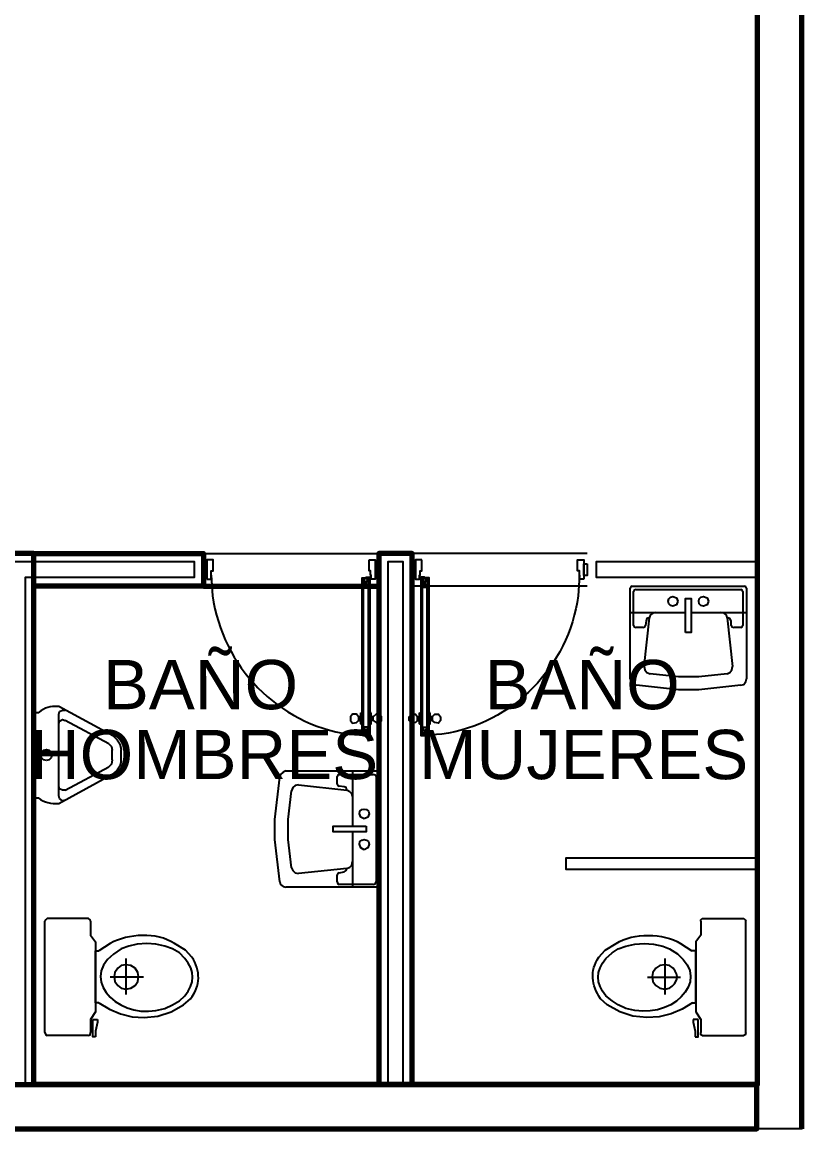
# Model space of a CAD drawing. Header units: millimetres. Extents: x -3 to 3438, y -2371 to 140.
# Drawn here: x 1256.39 to 1265.28, y -43.59 to -30.96 of the extents above; entities that cross this region are included whole.
import ezdxf

# ---------------------------------------------------------------- set-up
doc = ezdxf.new("R2010")
doc.units = ezdxf.units.MM
for name, color, linetype in [('1- muro 1', 8, 'Continuous'), ('1- muro de carga', 5, 'Continuous'), ('1- tex', 81, 'Continuous'), ('2- sanitarios', 2, 'Continuous'), ('PUERTAS', 2, 'Continuous')]:
    doc.layers.add(name, color=color, linetype=linetype)
doc.layers.add('2', color=223, linetype='Continuous', lineweight=5)
doc.styles.add('ALA', font='arial.ttf')

msp = doc.modelspace()

# ---------------------------------------------------------------- linework, layer by layer
at = {"layer": '1- muro 1', "lineweight": 70}
for points in [[(1239.64, -43.081), (1264.774, -43.081), (1264.774, 6.437)], [(1265.28, -43.587), (1265.28, 6.437)], [(1250.643, -33.263), (1250.272, -33.263), (1250.272, -37.394), (1256.149, -37.394), (1256.149, -43.081), (1253.897, -43.081), (1253.897, -39.392), (1253.518, -39.392), (1253.518, -43.081), (1250.272, -43.081), (1250.272, -43.587), (1264.766, -43.587), (1264.766, -43.081), (1256.52, -43.081), (1256.52, -37.023), (1250.643, -37.023), (1250.643, -33.263)], [(1256.52, -37.023), (1258.455, -37.023), (1258.455, -37.394), (1256.52, -37.394)], [(1260.833, -43.081), (1260.833, -37.023), (1260.453, -37.023), (1260.453, -43.081)], [(1258.455, -37.394), (1260.453, -37.394)]]:
    msp.add_lwpolyline(points, dxfattribs=at)
at = {"layer": '1- muro de carga'}
for points in [[(1256.425, -43.081), (1256.425, -37.291), (1258.352, -37.291), (1258.352, -37.117), (1250.548, -37.117), (1250.548, -33.358), (1250.367, -33.358)], [(1260.73, -43.081), (1260.73, -37.117), (1260.556, -37.117), (1260.556, -43.081)], [(1264.766, -37.117), (1262.934, -37.117), (1262.934, -37.291), (1264.766, -37.291)]]:
    msp.add_lwpolyline(points, dxfattribs=at)
at = {"layer": '2', "lineweight": 25}
msp.add_lwpolyline([(1264.766, -40.498), (1262.586, -40.498), (1262.586, -40.625), (1264.766, -40.625)], dxfattribs=at)
at = {"layer": '2- sanitarios', "lineweight": 25}
for points in [[(1263.344, -37.394), (1263.329, -37.402), (1263.321, -37.418)], [(1263.321, -38.452), (1263.321, -37.418)], [(1263.344, -37.394), (1264.624, -37.394)], [(1263.384, -37.433), (1263.368, -37.441), (1263.36, -37.457)], [(1263.36, -37.844), (1263.36, -37.457)], [(1263.384, -37.433), (1264.585, -37.433)], [(1264.608, -37.457), (1264.6, -37.441), (1264.585, -37.433)], [(1264.608, -37.457), (1264.608, -37.844)], [(1264.648, -37.418), (1264.64, -37.402), (1264.624, -37.394)], [(1264.648, -37.418), (1264.648, -38.452)], [(1263.953, -37.923), (1263.953, -37.536), (1264.016, -37.536), (1264.016, -37.923), (1263.953, -37.923)], [(1263.953, -37.536), (1263.953, -37.536)], [(1263.321, -37.694), (1263.953, -37.694)], [(1263.613, -37.694), (1263.581, -37.702), (1263.55, -37.726), (1263.542, -37.757)], [(1264.016, -37.694), (1264.648, -37.694)], [(1264.474, -37.844), (1264.474, -37.789), (1264.458, -37.765), (1264.434, -37.757), (1264.427, -37.757), (1264.419, -37.726), (1264.395, -37.702), (1264.355, -37.694)], [(1263.36, -37.844), (1263.368, -37.86), (1263.384, -37.868)], [(1263.471, -37.868), (1263.384, -37.868)], [(1263.471, -37.868), (1263.487, -37.86), (1263.495, -37.844)], [(1263.479, -38.31), (1263.542, -37.757)], [(1263.542, -37.757), (1263.534, -37.757), (1263.51, -37.765), (1263.502, -37.789), (1263.495, -37.844)], [(1264.427, -37.757), (1264.49, -38.31)], [(1264.474, -37.844), (1264.482, -37.86), (1264.506, -37.868)], [(1264.585, -37.868), (1264.506, -37.868)], [(1264.585, -37.868), (1264.6, -37.86), (1264.608, -37.844)], [(1263.479, -38.31), (1263.487, -38.35), (1263.51, -38.381), (1263.55, -38.397)], [(1264.427, -38.397), (1264.458, -38.381), (1264.482, -38.35), (1264.49, -38.31)], [(1263.321, -38.452), (1263.329, -38.484), (1263.352, -38.516), (1263.392, -38.523)], [(1264.427, -38.397), (1264.103, -38.429), (1263.874, -38.429), (1263.55, -38.397)], [(1264.585, -38.523), (1264.616, -38.516), (1264.64, -38.484), (1264.648, -38.452)], [(1264.585, -38.523), (1264.103, -38.579), (1263.874, -38.579), (1263.392, -38.523)], [(1256.875, -39.835), (1256.844, -39.843), (1256.812, -39.819), (1256.804, -39.787), (1256.804, -38.855), (1256.812, -38.824), (1256.844, -38.808), (1256.875, -38.808)], [(1256.804, -38.966), (1256.812, -38.934), (1256.844, -38.918), (1256.875, -38.926)], [(1257.373, -39.195), (1256.875, -38.926)], [(1260.224, -38.926), (1260.248, -38.926)], [(1260.248, -38.918), (1260.264, -38.918)], [(1260.248, -38.926), (1260.264, -38.926)], [(1260.248, -38.934), (1260.264, -38.934)], [(1260.248, -38.942), (1260.264, -38.942)], [(1260.248, -38.95), (1260.264, -38.95)], [(1260.248, -38.95), (1260.264, -38.95)], [(1260.248, -38.958), (1260.264, -38.958)], [(1260.248, -38.966), (1260.264, -38.966)], [(1260.28, -39.1), (1260.335, -39.005)], [(1260.28, -39.005), (1260.335, -39.1), (1260.335, -39.005), (1260.28, -39.005), (1260.28, -39.1), (1260.335, -39.1)], [(1260.367, -38.918), (1260.351, -38.918)], [(1260.367, -38.926), (1260.351, -38.926)], [(1260.367, -38.934), (1260.351, -38.934)], [(1260.367, -38.942), (1260.351, -38.942)], [(1260.367, -38.95), (1260.351, -38.95)], [(1260.367, -38.95), (1260.351, -38.95)], [(1260.367, -38.958), (1260.351, -38.958)], [(1260.367, -38.966), (1260.351, -38.966)], [(1260.39, -38.926), (1260.367, -38.926)], [(1257.428, -39.108), (1257.468, -39.147), (1257.499, -39.195), (1257.515, -39.258)], [(1256.662, -39.384), (1256.63, -39.377), (1256.607, -39.353), (1256.599, -39.321), (1256.607, -39.29), (1256.63, -39.266), (1256.662, -39.258), (1256.694, -39.266), (1256.717, -39.29), (1256.725, -39.321), (1256.717, -39.353), (1256.694, -39.377), (1256.662, -39.384)], [(1257.373, -39.195), (1257.404, -39.226), (1257.412, -39.266)], [(1257.412, -39.377), (1257.412, -39.266)], [(1257.515, -39.392), (1257.515, -39.258)], [(1257.412, -39.377), (1257.404, -39.424), (1257.373, -39.455)], [(1257.515, -39.392), (1257.499, -39.448), (1257.468, -39.495), (1257.428, -39.534)], [(1256.875, -39.724), (1257.373, -39.455)], [(1259.395, -39.503), (1259.363, -39.519), (1259.332, -39.542), (1259.324, -39.574)], [(1259.395, -39.503), (1260.43, -39.503)], [(1260.153, -39.503), (1260.153, -40.135)], [(1260.453, -39.534), (1260.446, -39.511), (1260.43, -39.503)], [(1259.324, -40.767), (1259.269, -40.285), (1259.269, -40.056), (1259.324, -39.574)], [(1260.003, -39.542), (1259.987, -39.55), (1259.979, -39.566)], [(1259.979, -39.653), (1259.979, -39.566)], [(1260.003, -39.542), (1260.39, -39.542)], [(1260.422, -39.566), (1260.414, -39.55), (1260.39, -39.542)], [(1260.422, -39.566), (1260.422, -40.767)], [(1260.453, -39.534), (1260.453, -40.806)], [(1256.875, -39.724), (1256.844, -39.724), (1256.812, -39.708), (1256.804, -39.677)], [(1259.458, -40.609), (1259.419, -40.285), (1259.419, -40.056), (1259.458, -39.732)], [(1259.537, -39.661), (1259.498, -39.669), (1259.474, -39.692), (1259.458, -39.732)], [(1259.537, -39.661), (1260.09, -39.724)], [(1259.979, -39.653), (1259.987, -39.669), (1260.003, -39.677)], [(1260.09, -39.724), (1260.082, -39.692), (1260.058, -39.685), (1260.003, -39.677)], [(1260.153, -39.795), (1260.145, -39.764), (1260.122, -39.74), (1260.09, -39.724)], [(1260.311, -40.135), (1260.311, -40.198), (1259.932, -40.198), (1259.932, -40.135), (1260.311, -40.135)], [(1260.153, -40.198), (1260.153, -40.83)], [(1259.458, -40.609), (1259.474, -40.64), (1259.498, -40.664), (1259.537, -40.672)], [(1260.09, -40.617), (1259.537, -40.672)], [(1260.003, -40.664), (1260.058, -40.656), (1260.082, -40.64), (1260.09, -40.617), (1260.122, -40.601), (1260.145, -40.577), (1260.153, -40.538)], [(1259.324, -40.767), (1259.332, -40.798), (1259.363, -40.822), (1259.395, -40.83)], [(1260.003, -40.664), (1259.987, -40.672), (1259.979, -40.688)], [(1259.979, -40.767), (1259.979, -40.688)], [(1259.979, -40.767), (1259.987, -40.79), (1260.003, -40.798)], [(1260.39, -40.798), (1260.414, -40.79), (1260.422, -40.767)], [(1260.43, -40.83), (1259.395, -40.83)], [(1260.39, -40.798), (1260.003, -40.798)], [(1260.43, -40.83), (1260.446, -40.822), (1260.453, -40.806)], [(1256.67, -41.185), (1256.654, -41.201), (1256.646, -41.217)], [(1256.646, -42.489), (1256.646, -41.217)], [(1257.144, -41.185), (1256.67, -41.185)], [(1257.167, -41.217), (1257.16, -41.201), (1257.144, -41.185)], [(1257.167, -41.217), (1257.167, -41.375), (1257.223, -41.454), (1257.223, -42.252), (1257.167, -42.339), (1257.167, -42.489)], [(1264.126, -41.217), (1264.126, -41.375), (1264.071, -41.454), (1264.071, -42.252), (1264.126, -42.339), (1264.126, -42.489)], [(1264.126, -41.217), (1264.126, -41.201), (1264.142, -41.185)], [(1264.142, -41.185), (1264.616, -41.185)], [(1264.616, -41.185), (1264.632, -41.201), (1264.64, -41.217)], [(1264.64, -42.489), (1264.64, -41.217)], [(1258.013, -41.501), (1257.91, -41.478), (1257.807, -41.47), (1257.697, -41.478), (1257.602, -41.501)], [(1258.179, -41.58), (1258.1, -41.533), (1258.013, -41.501)], [(1263.115, -41.58), (1263.186, -41.533), (1263.273, -41.501)], [(1263.273, -41.501), (1263.376, -41.478), (1263.479, -41.47), (1263.589, -41.478), (1263.692, -41.501)], [(1257.223, -41.557), (1257.262, -41.557)], [(1257.262, -42.149), (1257.223, -42.149), (1257.223, -41.557)], [(1257.57, -41.643), (1257.57, -42.054)], [(1263.716, -41.643), (1263.716, -42.054)], [(1264.071, -41.557), (1264.024, -41.557)], [(1264.032, -42.149), (1264.071, -42.149), (1264.071, -41.557)], [(1257.57, -41.715), (1257.515, -41.722), (1257.476, -41.754), (1257.444, -41.801), (1257.436, -41.849), (1257.444, -41.904), (1257.476, -41.952), (1257.515, -41.983), (1257.57, -41.991), (1257.626, -41.983), (1257.673, -41.952), (1257.705, -41.904), (1257.713, -41.849), (1257.705, -41.801), (1257.673, -41.754), (1257.626, -41.722), (1257.57, -41.715)], [(1257.768, -41.857), (1257.389, -41.857)], [(1263.518, -41.857), (1263.897, -41.857)], [(1257.262, -42.149), (1257.381, -42.22), (1257.507, -42.275), (1257.641, -42.307), (1257.776, -42.315)], [(1258.013, -42.212), (1258.1, -42.173), (1258.179, -42.125)], [(1263.273, -42.212), (1263.186, -42.173), (1263.115, -42.125)], [(1264.032, -42.149), (1263.913, -42.22), (1263.787, -42.275), (1263.652, -42.307), (1263.51, -42.315)], [(1257.776, -42.315), (1257.934, -42.299), (1258.084, -42.252), (1258.226, -42.173)], [(1263.51, -42.315), (1263.352, -42.299), (1263.202, -42.252), (1263.06, -42.173)], [(1257.223, -42.536), (1257.191, -42.536), (1257.191, -42.339)], [(1257.191, -42.339), (1257.246, -42.339)], [(1257.246, -42.339), (1257.246, -42.37), (1257.223, -42.473), (1257.223, -42.536)], [(1264.04, -42.339), (1264.04, -42.37), (1264.063, -42.473), (1264.063, -42.536)], [(1264.095, -42.339), (1264.04, -42.339)], [(1264.063, -42.536), (1264.095, -42.536), (1264.095, -42.339)], [(1256.646, -42.489), (1256.654, -42.512), (1256.67, -42.52)], [(1257.144, -42.52), (1256.67, -42.52)], [(1257.144, -42.52), (1257.16, -42.512), (1257.167, -42.489)], [(1264.142, -42.52), (1264.126, -42.512), (1264.126, -42.489)], [(1264.142, -42.52), (1264.616, -42.52)], [(1264.64, -42.489), (1264.632, -42.512), (1264.616, -42.52)]]:
    msp.add_lwpolyline(points, dxfattribs=at)
for points, knots in [([(1263.866, -37.568), (1263.866, -37.568), (1263.85, -37.528), (1263.85, -37.528), (1263.725, -37.452), (1263.725, -37.683), (1263.85, -37.607), (1263.85, -37.607), (1263.866, -37.568), (1263.866, -37.568)], [0, 0, 0, 0, 1, 1, 1, 2, 2, 2, 3, 3, 3, 3]), ([(1264.213, -37.568), (1264.213, -37.568), (1264.198, -37.528), (1264.198, -37.528), (1264.073, -37.452), (1264.073, -37.683), (1264.198, -37.607), (1264.198, -37.607), (1264.213, -37.568), (1264.213, -37.568)], [0, 0, 0, 0, 1, 1, 1, 2, 2, 2, 3, 3, 3, 3]), ([(1257.428, -39.108), (1257.428, -39.108), (1256.804, -38.768), (1256.804, -38.768), (1256.696, -38.763), (1256.654, -38.778), (1256.567, -38.839), (1256.567, -38.839), (1256.52, -38.839), (1256.52, -38.839), (1256.52, -38.839), (1256.52, -39.811), (1256.52, -39.811), (1256.52, -39.811), (1256.567, -39.811), (1256.567, -39.811), (1256.636, -39.86), (1256.72, -39.883), (1256.804, -39.874), (1256.804, -39.874), (1257.428, -39.534), (1257.428, -39.534)], [0, 0, 0, 0, 1, 1, 1, 2, 2, 2, 3, 3, 3, 4, 4, 4, 5, 5, 5, 6, 6, 6, 7, 7, 7, 7]), ([(1260.224, -38.918), (1260.224, -38.918), (1260.248, -38.918), (1260.248, -38.918), (1260.248, -38.918), (1260.224, -38.918), (1260.224, -38.918)], [0, 0, 0, 0, 1, 1, 1, 2, 2, 2, 2]), ([(1260.248, -38.958), (1260.248, -38.958), (1260.264, -38.958), (1260.264, -38.958), (1260.264, -38.958), (1260.248, -38.958), (1260.248, -38.958), (1260.248, -38.958), (1260.264, -38.958), (1260.264, -38.958)], [0, 0, 0, 0, 1, 1, 1, 2, 2, 2, 3, 3, 3, 3]), ([(1260.367, -38.958), (1260.367, -38.958), (1260.351, -38.958), (1260.351, -38.958), (1260.351, -38.958), (1260.367, -38.958), (1260.367, -38.958), (1260.367, -38.958), (1260.351, -38.958), (1260.351, -38.958)], [0, 0, 0, 0, 1, 1, 1, 2, 2, 2, 3, 3, 3, 3]), ([(1260.367, -38.966), (1260.367, -38.966), (1260.351, -38.966), (1260.351, -38.966), (1260.351, -38.966), (1260.367, -38.966), (1260.367, -38.966), (1260.367, -38.966), (1260.351, -38.966), (1260.351, -38.966), (1260.351, -38.966), (1260.367, -38.966), (1260.367, -38.966)], [0, 0, 0, 0, 1, 1, 1, 2, 2, 2, 3, 3, 3, 4, 4, 4, 4]), ([(1260.39, -38.918), (1260.39, -38.918), (1260.367, -38.918), (1260.367, -38.918), (1260.367, -38.918), (1260.39, -38.918), (1260.39, -38.918)], [0, 0, 0, 0, 1, 1, 1, 2, 2, 2, 2]), ([(1260.288, -40.048), (1260.288, -40.048), (1260.327, -40.032), (1260.327, -40.032), (1260.403, -39.908), (1260.172, -39.908), (1260.248, -40.032), (1260.248, -40.032), (1260.288, -40.048), (1260.288, -40.048)], [0, 0, 0, 0, 1, 1, 1, 2, 2, 2, 3, 3, 3, 3]), ([(1260.288, -40.403), (1260.288, -40.403), (1260.327, -40.38), (1260.327, -40.38), (1260.403, -40.255), (1260.172, -40.255), (1260.248, -40.38), (1260.248, -40.38), (1260.288, -40.403), (1260.288, -40.403)], [0, 0, 0, 0, 1, 1, 1, 2, 2, 2, 3, 3, 3, 3]), ([(1258.25, -41.549), (1258.25, -41.549), (1258.123, -41.47), (1258.123, -41.47), (1257.915, -41.34), (1257.602, -41.359), (1257.389, -41.47), (1257.389, -41.47), (1257.262, -41.557), (1257.262, -41.557)], [0, 0, 0, 0, 1, 1, 1, 2, 2, 2, 3, 3, 3, 3]), ([(1263.036, -41.549), (1263.036, -41.549), (1263.163, -41.47), (1263.163, -41.47), (1263.359, -41.343), (1263.696, -41.355), (1263.897, -41.47), (1263.897, -41.47), (1264.024, -41.557), (1264.024, -41.557)], [0, 0, 0, 0, 1, 1, 1, 2, 2, 2, 3, 3, 3, 3]), ([(1257.602, -41.501), (1257.602, -41.501), (1257.515, -41.533), (1257.515, -41.533), (1256.983, -41.842), (1257.457, -42.32), (1257.91, -42.236), (1257.91, -42.236), (1258.013, -42.212), (1258.013, -42.212)], [0, 0, 0, 0, 1, 1, 1, 2, 2, 2, 3, 3, 3, 3]), ([(1263.692, -41.501), (1263.692, -41.501), (1263.771, -41.533), (1263.771, -41.533), (1264.303, -41.834), (1263.847, -42.318), (1263.376, -42.236), (1263.376, -42.236), (1263.273, -42.212), (1263.273, -42.212)], [0, 0, 0, 0, 1, 1, 1, 2, 2, 2, 3, 3, 3, 3]), ([(1258.179, -42.125), (1258.179, -42.125), (1258.242, -42.07), (1258.242, -42.07), (1258.358, -41.921), (1258.362, -41.791), (1258.242, -41.643), (1258.242, -41.643), (1258.179, -41.58), (1258.179, -41.58)], [0, 0, 0, 0, 1, 1, 1, 2, 2, 2, 3, 3, 3, 3]), ([(1258.226, -42.173), (1258.226, -42.173), (1258.305, -42.102), (1258.305, -42.102), (1258.424, -41.962), (1258.422, -41.774), (1258.321, -41.628), (1258.321, -41.628), (1258.25, -41.549), (1258.25, -41.549)], [0, 0, 0, 0, 1, 1, 1, 2, 2, 2, 3, 3, 3, 3]), ([(1263.06, -42.173), (1263.06, -42.173), (1262.981, -42.102), (1262.981, -42.102), (1262.882, -41.946), (1262.854, -41.787), (1262.965, -41.628), (1262.965, -41.628), (1263.036, -41.549), (1263.036, -41.549)], [0, 0, 0, 0, 1, 1, 1, 2, 2, 2, 3, 3, 3, 3]), ([(1263.115, -42.125), (1263.115, -42.125), (1263.044, -42.07), (1263.044, -42.07), (1262.928, -41.921), (1262.924, -41.791), (1263.044, -41.643), (1263.044, -41.643), (1263.115, -41.58), (1263.115, -41.58)], [0, 0, 0, 0, 1, 1, 1, 2, 2, 2, 3, 3, 3, 3]), ([(1263.716, -41.715), (1263.716, -41.715), (1263.771, -41.722), (1263.771, -41.722), (1263.771, -41.722), (1263.81, -41.754), (1263.81, -41.754), (1263.89, -41.842), (1263.859, -41.92), (1263.771, -41.983), (1263.771, -41.983), (1263.716, -41.991), (1263.716, -41.991), (1263.716, -41.991), (1263.66, -41.983), (1263.66, -41.983), (1263.66, -41.983), (1263.613, -41.952), (1263.613, -41.952), (1263.613, -41.952), (1263.581, -41.904), (1263.581, -41.904), (1263.581, -41.904), (1263.573, -41.849), (1263.573, -41.849), (1263.573, -41.849), (1263.581, -41.801), (1263.581, -41.801), (1263.581, -41.801), (1263.613, -41.754), (1263.613, -41.754), (1263.613, -41.754), (1263.66, -41.722), (1263.66, -41.722), (1263.66, -41.722), (1263.716, -41.715), (1263.716, -41.715)], [0, 0, 0, 0, 1, 1, 1, 2, 2, 2, 3, 3, 3, 4, 4, 4, 5, 5, 5, 6, 6, 6, 7, 7, 7, 8, 8, 8, 9, 9, 9, 10, 10, 10, 11, 11, 11, 12, 12, 12, 12])]:
    msp.add_open_spline(points, degree=3, knots=knots, dxfattribs=at)
at = {"layer": 'PUERTAS', "lineweight": 25}
for points in [[(1258.455, -37.023), (1260.453, -37.023)], [(1258.494, -37.315), (1258.542, -37.315), (1258.542, -37.22), (1258.566, -37.22), (1258.566, -37.094), (1258.494, -37.094), (1258.494, -37.315)], [(1260.343, -37.094), (1260.414, -37.094), (1260.414, -37.315), (1260.367, -37.315), (1260.367, -37.268), (1260.359, -37.268), (1260.359, -37.22), (1260.343, -37.22), (1260.343, -37.094)], [(1262.831, -37.023), (1260.833, -37.023)], [(1260.943, -37.094), (1260.872, -37.094), (1260.872, -37.315), (1260.919, -37.315), (1260.919, -37.268), (1260.927, -37.268), (1260.927, -37.22), (1260.943, -37.22), (1260.943, -37.094)], [(1262.791, -37.315), (1262.744, -37.315), (1262.744, -37.22), (1262.72, -37.22), (1262.72, -37.094), (1262.791, -37.094), (1262.791, -37.315)], [(1258.455, -37.141), (1258.455, -37.275), (1258.494, -37.275), (1258.494, -37.141), (1258.455, -37.141)], [(1260.414, -37.141), (1260.414, -37.275), (1260.453, -37.275), (1260.453, -37.141), (1260.414, -37.141)], [(1260.872, -37.141), (1260.872, -37.275), (1260.833, -37.275), (1260.833, -37.141), (1260.872, -37.141)], [(1262.831, -37.141), (1262.831, -37.275), (1262.791, -37.275), (1262.791, -37.141), (1262.831, -37.141)], [(1258.455, -37.275), (1258.455, -37.275)], [(1260.264, -39.1), (1260.264, -37.299), (1260.303, -37.299), (1260.303, -37.307), (1260.351, -37.307), (1260.351, -39.1), (1260.264, -39.1)], [(1260.335, -37.41), (1260.335, -37.307), (1260.28, -37.307), (1260.28, -37.41), (1260.335, -37.41)], [(1260.28, -37.41), (1260.335, -37.307)], [(1260.335, -37.41), (1260.28, -37.307)], [(1260.351, -37.299), (1260.311, -37.299), (1260.311, -37.291), (1260.351, -37.291)], [(1260.351, -37.299), (1260.359, -37.307), (1260.359, -37.299), (1260.367, -37.299), (1260.359, -37.291), (1260.351, -37.291)], [(1260.414, -37.275), (1260.414, -37.275)], [(1260.872, -37.275), (1260.872, -37.275)], [(1260.935, -37.299), (1260.935, -37.307), (1260.927, -37.299), (1260.927, -37.291), (1260.935, -37.291)], [(1260.935, -37.299), (1260.975, -37.299), (1260.975, -37.291), (1260.935, -37.291)], [(1261.03, -39.1), (1261.03, -37.299), (1260.983, -37.299), (1260.983, -37.307), (1260.935, -37.307), (1260.935, -39.1), (1261.03, -39.1)], [(1260.951, -37.41), (1260.951, -37.307), (1261.006, -37.307), (1261.006, -37.41), (1260.951, -37.41)], [(1261.006, -37.41), (1260.951, -37.307)], [(1260.951, -37.41), (1261.006, -37.307)], [(1262.831, -37.275), (1262.831, -37.275)], [(1260.28, -39.005), (1260.28, -37.41)], [(1260.335, -39.005), (1260.335, -37.41)], [(1262.831, -37.394), (1260.833, -37.394)], [(1260.951, -39.005), (1260.951, -37.41)], [(1261.006, -39.005), (1261.006, -37.41)], [(1260.224, -38.887), (1260.201, -38.855), (1260.153, -38.855), (1260.13, -38.887), (1260.13, -38.926), (1260.153, -38.958), (1260.201, -38.95), (1260.224, -38.926)], [(1260.224, -38.887), (1260.248, -38.887)], [(1260.248, -38.887), (1260.224, -38.887), (1260.224, -38.926)], [(1260.248, -38.839), (1260.264, -38.839)], [(1260.248, -38.839), (1260.264, -38.839)], [(1260.248, -38.855), (1260.264, -38.855)], [(1260.248, -38.863), (1260.264, -38.863)], [(1260.248, -38.863), (1260.264, -38.863)], [(1260.248, -38.871), (1260.264, -38.871)], [(1260.248, -38.871), (1260.264, -38.871)], [(1260.248, -38.879), (1260.264, -38.879)], [(1260.367, -38.839), (1260.351, -38.839)], [(1260.367, -38.839), (1260.351, -38.839)], [(1260.367, -38.855), (1260.351, -38.855)], [(1260.367, -38.863), (1260.351, -38.863)], [(1260.367, -38.863), (1260.351, -38.863)], [(1260.367, -38.871), (1260.351, -38.871)], [(1260.367, -38.871), (1260.351, -38.871)], [(1260.367, -38.879), (1260.351, -38.879)], [(1260.367, -38.966), (1260.367, -38.839)], [(1260.39, -38.926), (1260.39, -38.887), (1260.367, -38.887)], [(1260.39, -38.887), (1260.367, -38.887)], [(1260.39, -38.926), (1260.422, -38.95), (1260.461, -38.958), (1260.485, -38.926), (1260.485, -38.887), (1260.461, -38.855), (1260.422, -38.855), (1260.39, -38.887)], [(1260.896, -38.926), (1260.872, -38.95), (1260.825, -38.958), (1260.801, -38.926), (1260.801, -38.887), (1260.825, -38.855), (1260.872, -38.855), (1260.896, -38.887)], [(1260.896, -38.926), (1260.896, -38.887), (1260.919, -38.887)], [(1260.896, -38.887), (1260.919, -38.887)], [(1260.919, -38.966), (1260.919, -38.839)], [(1260.919, -38.839), (1260.935, -38.839)], [(1260.919, -38.839), (1260.935, -38.839)], [(1260.919, -38.855), (1260.935, -38.855)], [(1260.919, -38.863), (1260.935, -38.863)], [(1260.919, -38.863), (1260.935, -38.863)], [(1260.919, -38.871), (1260.935, -38.871)], [(1260.919, -38.871), (1260.935, -38.871)], [(1260.919, -38.879), (1260.935, -38.879)], [(1261.038, -38.839), (1261.03, -38.839)], [(1261.038, -38.839), (1261.03, -38.839)], [(1261.038, -38.855), (1261.03, -38.855)], [(1261.038, -38.863), (1261.03, -38.863)], [(1261.038, -38.863), (1261.03, -38.863)], [(1261.038, -38.871), (1261.03, -38.871)], [(1261.038, -38.871), (1261.03, -38.871)], [(1261.038, -38.879), (1261.03, -38.879)], [(1261.062, -38.887), (1261.038, -38.887)], [(1261.038, -38.887), (1261.062, -38.887), (1261.062, -38.926)], [(1261.062, -38.887), (1261.093, -38.855), (1261.133, -38.855), (1261.156, -38.887), (1261.156, -38.926), (1261.133, -38.958), (1261.093, -38.95), (1261.062, -38.926)], [(1260.224, -38.91), (1260.248, -38.91)], [(1260.248, -38.895), (1260.264, -38.895)], [(1260.248, -38.903), (1260.264, -38.903)], [(1260.367, -38.895), (1260.351, -38.895)], [(1260.367, -38.903), (1260.351, -38.903)], [(1260.39, -38.91), (1260.367, -38.91)], [(1260.896, -38.91), (1260.919, -38.91)], [(1260.896, -38.926), (1260.919, -38.926)], [(1260.919, -38.895), (1260.935, -38.895)], [(1260.919, -38.903), (1260.935, -38.903)], [(1260.919, -38.918), (1260.935, -38.918)], [(1260.919, -38.926), (1260.935, -38.926)], [(1260.919, -38.934), (1260.935, -38.934)], [(1260.919, -38.942), (1260.935, -38.942)], [(1260.919, -38.95), (1260.935, -38.95)], [(1260.919, -38.95), (1260.935, -38.95)], [(1260.919, -38.958), (1260.935, -38.958)], [(1260.919, -38.966), (1260.935, -38.966)], [(1261.006, -39.1), (1260.951, -39.005)], [(1261.006, -39.005), (1260.951, -39.1), (1260.951, -39.005), (1261.006, -39.005), (1261.006, -39.1), (1260.951, -39.1)], [(1261.038, -38.895), (1261.03, -38.895)], [(1261.038, -38.903), (1261.03, -38.903)], [(1261.038, -38.918), (1261.03, -38.918)], [(1261.038, -38.926), (1261.03, -38.926)], [(1261.038, -38.934), (1261.03, -38.934)], [(1261.038, -38.942), (1261.03, -38.942)], [(1261.038, -38.95), (1261.03, -38.95)], [(1261.038, -38.95), (1261.03, -38.95)], [(1261.038, -38.958), (1261.03, -38.958)], [(1261.038, -38.966), (1261.03, -38.966)], [(1261.062, -38.91), (1261.038, -38.91)], [(1261.062, -38.926), (1261.038, -38.926)], [(1265.28, -41.707), (1265.28, -43.587), (1239.64, -43.587)]]:
    msp.add_lwpolyline(points, dxfattribs=at)
for points, knots in [([(1258.542, -37.268), (1258.542, -37.268), (1258.558, -37.504), (1258.558, -37.504), (1258.669, -38.312), (1259.304, -38.967), (1260.114, -39.084), (1260.114, -39.084), (1260.351, -39.1), (1260.351, -39.1)], [0, 0, 0, 0, 1, 1, 1, 2, 2, 2, 3, 3, 3, 3]), ([(1262.744, -37.268), (1262.744, -37.268), (1262.728, -37.504), (1262.728, -37.504), (1262.617, -38.316), (1261.983, -38.968), (1261.172, -39.084), (1261.172, -39.084), (1260.935, -39.1), (1260.935, -39.1)], [0, 0, 0, 0, 1, 1, 1, 2, 2, 2, 3, 3, 3, 3]), ([(1260.248, -38.966), (1260.248, -38.966), (1260.264, -38.966), (1260.264, -38.966), (1260.264, -38.966), (1260.248, -38.966), (1260.248, -38.966), (1260.248, -38.966), (1260.264, -38.966), (1260.264, -38.966), (1260.264, -38.966), (1260.248, -38.966), (1260.248, -38.966), (1260.248, -38.966), (1260.248, -38.839), (1260.248, -38.839)], [0, 0, 0, 0, 1, 1, 1, 2, 2, 2, 3, 3, 3, 4, 4, 4, 5, 5, 5, 5]), ([(1260.248, -38.847), (1260.248, -38.847), (1260.264, -38.847), (1260.264, -38.847), (1260.264, -38.847), (1260.248, -38.847), (1260.248, -38.847), (1260.248, -38.847), (1260.264, -38.847), (1260.264, -38.847), (1260.264, -38.847), (1260.248, -38.847), (1260.248, -38.847)], [0, 0, 0, 0, 1, 1, 1, 2, 2, 2, 3, 3, 3, 4, 4, 4, 4]), ([(1260.248, -38.855), (1260.248, -38.855), (1260.264, -38.855), (1260.264, -38.855), (1260.264, -38.855), (1260.248, -38.855), (1260.248, -38.855)], [0, 0, 0, 0, 1, 1, 1, 2, 2, 2, 2]), ([(1260.367, -38.847), (1260.367, -38.847), (1260.351, -38.847), (1260.351, -38.847), (1260.351, -38.847), (1260.367, -38.847), (1260.367, -38.847), (1260.367, -38.847), (1260.351, -38.847), (1260.351, -38.847), (1260.351, -38.847), (1260.367, -38.847), (1260.367, -38.847)], [0, 0, 0, 0, 1, 1, 1, 2, 2, 2, 3, 3, 3, 4, 4, 4, 4]), ([(1260.367, -38.855), (1260.367, -38.855), (1260.351, -38.855), (1260.351, -38.855), (1260.351, -38.855), (1260.367, -38.855), (1260.367, -38.855)], [0, 0, 0, 0, 1, 1, 1, 2, 2, 2, 2]), ([(1260.919, -38.847), (1260.919, -38.847), (1260.935, -38.847), (1260.935, -38.847), (1260.935, -38.847), (1260.919, -38.847), (1260.919, -38.847), (1260.919, -38.847), (1260.935, -38.847), (1260.935, -38.847), (1260.935, -38.847), (1260.919, -38.847), (1260.919, -38.847)], [0, 0, 0, 0, 1, 1, 1, 2, 2, 2, 3, 3, 3, 4, 4, 4, 4]), ([(1260.919, -38.855), (1260.919, -38.855), (1260.935, -38.855), (1260.935, -38.855), (1260.935, -38.855), (1260.919, -38.855), (1260.919, -38.855)], [0, 0, 0, 0, 1, 1, 1, 2, 2, 2, 2]), ([(1261.038, -38.966), (1261.038, -38.966), (1261.03, -38.966), (1261.03, -38.966), (1261.03, -38.966), (1261.038, -38.966), (1261.038, -38.966), (1261.038, -38.966), (1261.03, -38.966), (1261.03, -38.966), (1261.03, -38.966), (1261.038, -38.966), (1261.038, -38.966), (1261.038, -38.966), (1261.038, -38.839), (1261.038, -38.839)], [0, 0, 0, 0, 1, 1, 1, 2, 2, 2, 3, 3, 3, 4, 4, 4, 5, 5, 5, 5]), ([(1261.038, -38.847), (1261.038, -38.847), (1261.03, -38.847), (1261.03, -38.847), (1261.03, -38.847), (1261.038, -38.847), (1261.038, -38.847), (1261.038, -38.847), (1261.03, -38.847), (1261.03, -38.847), (1261.03, -38.847), (1261.038, -38.847), (1261.038, -38.847)], [0, 0, 0, 0, 1, 1, 1, 2, 2, 2, 3, 3, 3, 4, 4, 4, 4]), ([(1261.038, -38.855), (1261.038, -38.855), (1261.03, -38.855), (1261.03, -38.855), (1261.03, -38.855), (1261.038, -38.855), (1261.038, -38.855)], [0, 0, 0, 0, 1, 1, 1, 2, 2, 2, 2]), ([(1260.224, -38.895), (1260.224, -38.895), (1260.248, -38.895), (1260.248, -38.895), (1260.248, -38.895), (1260.224, -38.895), (1260.224, -38.895)], [0, 0, 0, 0, 1, 1, 1, 2, 2, 2, 2]), ([(1260.39, -38.895), (1260.39, -38.895), (1260.367, -38.895), (1260.367, -38.895), (1260.367, -38.895), (1260.39, -38.895), (1260.39, -38.895)], [0, 0, 0, 0, 1, 1, 1, 2, 2, 2, 2]), ([(1260.896, -38.895), (1260.896, -38.895), (1260.919, -38.895), (1260.919, -38.895), (1260.919, -38.895), (1260.896, -38.895), (1260.896, -38.895)], [0, 0, 0, 0, 1, 1, 1, 2, 2, 2, 2]), ([(1260.896, -38.918), (1260.896, -38.918), (1260.919, -38.918), (1260.919, -38.918), (1260.919, -38.918), (1260.896, -38.918), (1260.896, -38.918)], [0, 0, 0, 0, 1, 1, 1, 2, 2, 2, 2]), ([(1260.919, -38.958), (1260.919, -38.958), (1260.935, -38.958), (1260.935, -38.958), (1260.935, -38.958), (1260.919, -38.958), (1260.919, -38.958), (1260.919, -38.958), (1260.935, -38.958), (1260.935, -38.958)], [0, 0, 0, 0, 1, 1, 1, 2, 2, 2, 3, 3, 3, 3]), ([(1260.919, -38.966), (1260.919, -38.966), (1260.935, -38.966), (1260.935, -38.966), (1260.935, -38.966), (1260.919, -38.966), (1260.919, -38.966), (1260.919, -38.966), (1260.935, -38.966), (1260.935, -38.966), (1260.935, -38.966), (1260.919, -38.966), (1260.919, -38.966)], [0, 0, 0, 0, 1, 1, 1, 2, 2, 2, 3, 3, 3, 4, 4, 4, 4]), ([(1261.038, -38.958), (1261.038, -38.958), (1261.03, -38.958), (1261.03, -38.958), (1261.03, -38.958), (1261.038, -38.958), (1261.038, -38.958), (1261.038, -38.958), (1261.03, -38.958), (1261.03, -38.958)], [0, 0, 0, 0, 1, 1, 1, 2, 2, 2, 3, 3, 3, 3]), ([(1261.062, -38.895), (1261.062, -38.895), (1261.038, -38.895), (1261.038, -38.895), (1261.038, -38.895), (1261.062, -38.895), (1261.062, -38.895)], [0, 0, 0, 0, 1, 1, 1, 2, 2, 2, 2]), ([(1261.062, -38.918), (1261.062, -38.918), (1261.038, -38.918), (1261.038, -38.918), (1261.038, -38.918), (1261.062, -38.918), (1261.062, -38.918)], [0, 0, 0, 0, 1, 1, 1, 2, 2, 2, 2])]:
    msp.add_open_spline(points, degree=3, knots=knots, dxfattribs=at)

# ---------------------------------------------------------------- texts
at = {"layer": '1- tex', "style": 'ALA'}
for s, p in [('BAÑO', (1257.307, -38.799)), ('BAÑO', (1261.66, -38.799)), ('HOMBRES', (1256.474, -39.597)), ('MUJERES', (1260.914, -39.597))]:
    msp.add_text(s, height=0.5625, dxfattribs=at).set_placement(p)

doc.saveas('drawing.dxf')
